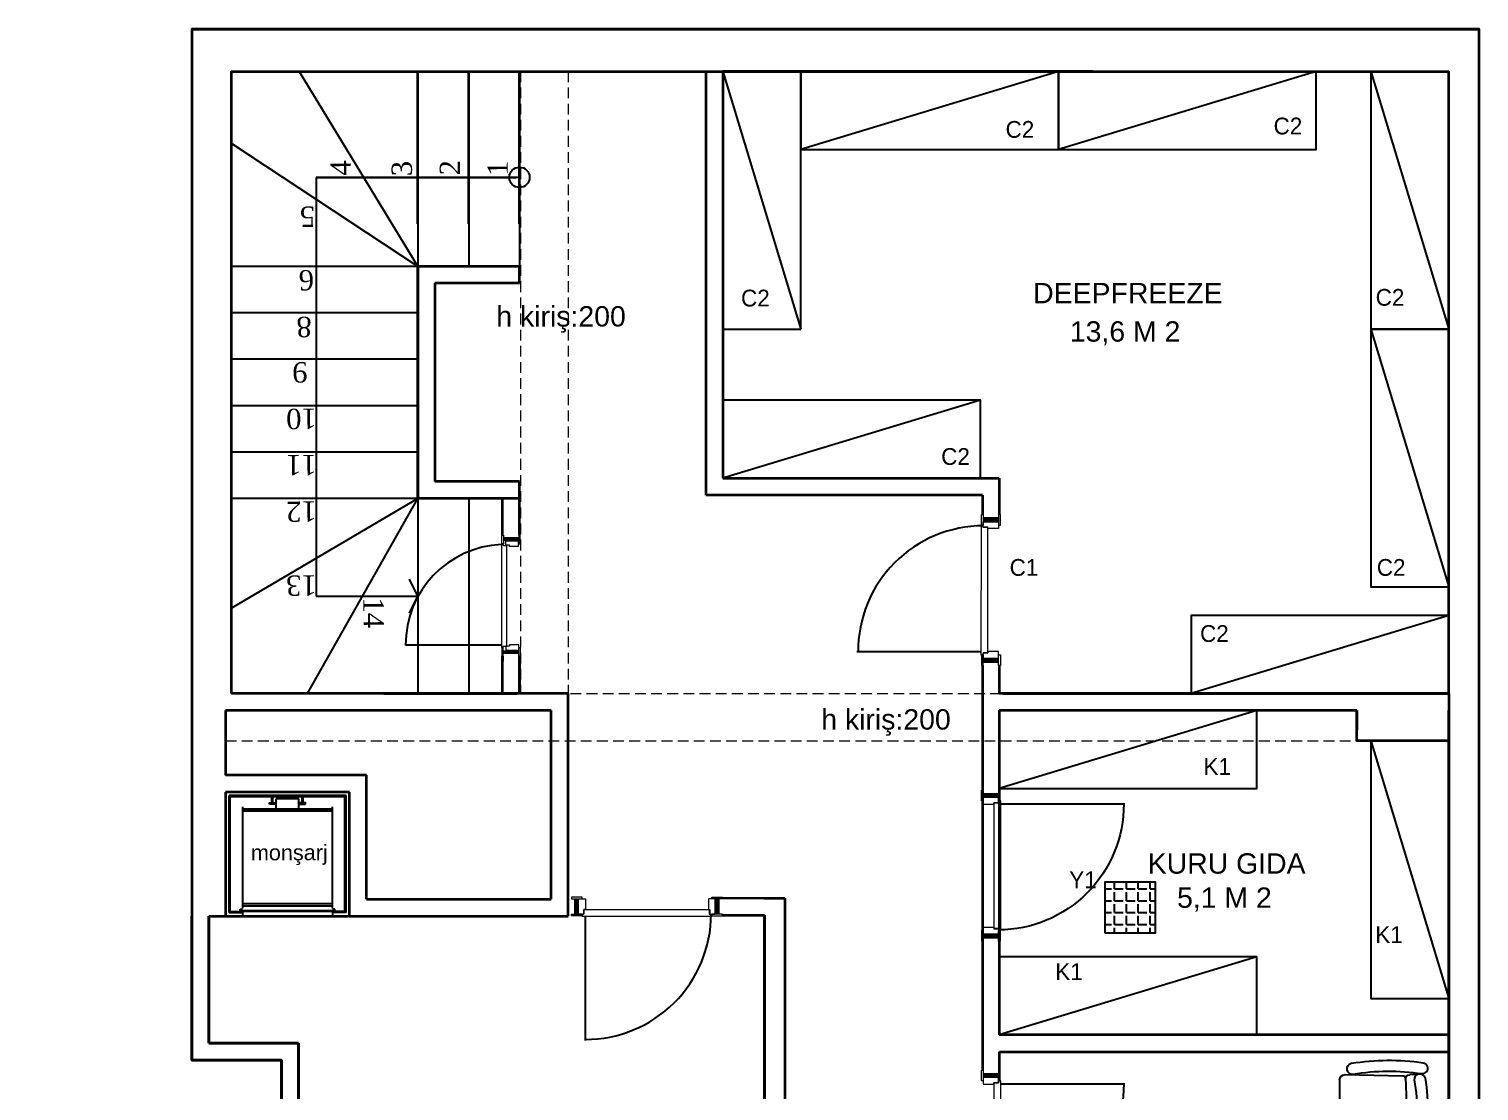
# Model space of a CAD drawing. Header units: millimetres. Extents: x 30084 to 42641, y -1284 to 1636.
# Drawn here: x 40068 to 40924, y 339 to 966 of the extents above; entities that cross this region are included whole.
import ezdxf

# ---------------------------------------------------------------- set-up
doc = ezdxf.new("R2010")
doc.units = ezdxf.units.MM
doc.linetypes.add('DASHED', pattern=[19.05, 12.7, -6.35])
doc.linetypes.add('DASHED2', pattern=[9.525, 6.35, -3.175])
for name, color, linetype, lineweight in [('1-kutu profil', 5, 'Continuous', 0), ('b_alçıpan', 36, 'Continuous', 15), ('b_gorunus arka', 17, 'Continuous', 20), ('b_görünüş', 44, 'Continuous', 25), ('b_mob kesit', 14, 'Continuous', 30), ('no3_duvar mevcut', 4, 'Continuous', 35), ('no3_kiriş izdüşüm', 172, 'DASHED', 15), ('no3_yazı detay', 152, 'Continuous', 0), ('T_alcipan', 32, 'Continuous', 15), ('t_tarama', 252, 'Continuous', 25), ('t_tefris ince', 34, 'Continuous', 15), ('t_ölçü', 40, 'Continuous', 25)]:
    doc.layers.add(name, color=color, linetype=linetype, lineweight=lineweight)
for name, color, linetype in [('PADIMCON', 2, 'Continuous'), ('S2000-002 Çizgi', 7, 'Continuous'), ('t_tefriş', 206, 'Continuous')]:
    doc.layers.add(name, color=color, linetype=linetype)
doc.styles.get("Standard").update_dxf_attribs({"font": 'arial.ttf'})
doc.styles.add('TAKSİM', font='GOTHIC.TTF', dxfattribs={"height": 20})

# ---------------------------------------------------------------- blocks, each defined once
blk = doc.blocks.new('K-BKLEME')
for p, q in [((-29.3, 50.3), (-29.8, 56.6)), ((28.5, 50.4), (29, 56.7)), ((-28.6, 45), (-29.6, 3.2)), ((29, 3.3), (27.8, 45)), ((-25.7, -0.8), (25, -0.7))]:
    blk.add_line(p, q)
for points in [[(-29.9, 8.9, -0.077504), (-30, 59.1, 1), (-37.6, 60.2, 0.077504), (-37.5, 7.7, 1)], [(-25.5, 53.8, -0.077504), (24.7, 53.9, 1), (25.9, 61.5, 0.077504), (-26.7, 61.4, 1)], [(29.3, 9, 0.077504), (29.2, 59.1, -1), (36.8, 60.3, -0.077504), (36.9, 7.8, -1)]]:
    blk.add_lwpolyline(points, format="xyb", close=True)
for centre, radius, start, end in [((-25.9, 50.6), 3.39, 184.6945, 272.6484), ((-26.4, 44.9), 2.26, 92.7197, 178.6168), ((-0.2, -519.6), 567.4, 87.4515, 92.6484), ((25.1, 50.6), 3.39, 267.5228, 355.4767), ((25.6, 45), 2.26, 1.5543, 87.4515), ((-25.7, 3.2), 3.95, 180.0856, 270.0856), ((25, 3.2), 3.95, 270.0856, 0.0856)]:
    blk.add_arc(centre, radius, start, end)
blk = doc.blocks.new('llllll')
at = {"layer": 'b_mob kesit'}
for p, q in [((7243.17, -4372.43), (7234.27, -4367.87)), ((7243.72, -4371.36), (7234.82, -4366.8)), ((7200.82, -4454.96), (7191.92, -4450.39)), ((7201.37, -4453.89), (7192.47, -4449.32))]:
    blk.add_line(p, q, dxfattribs=at)
at = {"layer": 'T_alcipan'}
blk.add_line((7201.37, -4453.89), (7192.47, -4449.32), dxfattribs=at)
at = {"layer": 't_tarama'}
blk.add_line((7205.1, -4449.9), (7277.48, -4487.04), dxfattribs=at)
blk.add_arc((7203.73, -4448.86), 82.29, 332.62671, 62.70128, dxfattribs=at)
at = {"layer": 't_tefris ince'}
for points in [[(7232.79, -4370.76), (7231.72, -4370.21), (7234.92, -4363.98), (7235.99, -4364.53)], [(7241.69, -4375.32), (7242.75, -4375.87), (7245.95, -4369.64), (7244.88, -4369.1)], [(7193.95, -4446.43), (7192.88, -4445.88), (7189.69, -4452.11), (7190.76, -4452.66)], [(7202.85, -4451), (7203.92, -4451.55), (7200.72, -4457.77), (7199.65, -4457.23)]]:
    blk.add_lwpolyline(points, close=True, dxfattribs=at)
for points in [[(7233.82, -4368.76), (7231.76, -4372.76), (7237.99, -4375.96), (7238.45, -4375.07), (7241.12, -4376.44), (7242.71, -4373.32), (7233.82, -4368.76)], [(7204.18, -4451.68), (7202.85, -4451), (7203.42, -4449.89), (7200.75, -4448.52), (7238.26, -4375.42)], [(7237.9, -4376.13), (7238.26, -4375.42), (7240.93, -4376.79), (7241.39, -4375.9), (7242.72, -4376.59), (7204.18, -4451.68), (7204.18, -4451.68)], [(7192.93, -4448.43), (7194.98, -4444.43), (7201.21, -4447.63), (7200.75, -4448.52), (7203.42, -4449.89), (7201.82, -4453), (7192.93, -4448.43)]]:
    blk.add_lwpolyline(points, dxfattribs=at)
blk = doc.blocks.new('monsarj')
at = {"layer": 'b_alçıpan'}
blk.add_line((-10985.8, -10368.25), (-10985.8, -10382.75), dxfattribs=at)
at = {"layer": 'b_gorunus arka'}
blk.add_line((-10916.67, -10404.63), (-10916.67, -10346.38), dxfattribs=at)
at = {"layer": 'b_görünüş'}
for p, q in [((-10916.67, -10335.5), (-10996.67, -10335.5)), ((-10996.67, -10335.5), (-10996.67, -10415.5)), ((-10916.67, -10346.38), (-10916.67, -10335.5)), ((-10918.85, -10337.68), (-10994.5, -10337.68)), ((-10994.5, -10337.68), (-10994.5, -10413.33)), ((-10919.57, -10338.4), (-10993.77, -10338.4)), ((-10993.77, -10338.4), (-10993.77, -10412.6)), ((-10919.57, -10344.93), (-10921.02, -10344.93)), ((-10921.02, -10344.93), (-10921.02, -10346.38)), ((-10920.3, -10405.35), (-10920.3, -10345.65)), ((-10919.57, -10338.4), (-10919.57, -10346.38)), ((-10918.85, -10337.68), (-10918.85, -10346.38)), ((-10921.75, -10346.38), (-10987.25, -10346.38)), ((-10985.8, -10346.38), (-10985.8, -10404.63)), ((-10984.35, -10346.38), (-10984.35, -10404.63)), ((-10924.65, -10404.63), (-10924.65, -10346.38)), ((-10923.2, -10404.63), (-10923.2, -10346.38)), ((-10919.57, -10346.38), (-10919.57, -10404.63)), ((-10919.57, -10346.38), (-10918.85, -10346.38)), ((-10918.85, -10346.38), (-10916.67, -10346.38)), ((-10990.69, -10365.35), (-10993.05, -10365.35)), ((-10990.69, -10366.08), (-10993.05, -10366.08)), ((-10985.8, -10368.25), (-10992.32, -10368.25)), ((-10992.32, -10368.25), (-10992.32, -10382.75)), ((-10990.51, -10365.54), (-10990.69, -10365.35)), ((-10990.51, -10365.9), (-10990.69, -10366.08)), ((-10989.79, -10365.54), (-10990.51, -10365.54)), ((-10989.79, -10365.9), (-10990.51, -10365.9)), ((-10985.8, -10382.75), (-10992.32, -10382.75)), ((-10990.69, -10384.93), (-10993.05, -10384.93)), ((-10990.69, -10385.65), (-10993.05, -10385.65)), ((-10990.51, -10385.11), (-10990.69, -10384.93)), ((-10990.51, -10385.47), (-10990.69, -10385.65)), ((-10989.79, -10385.11), (-10990.51, -10385.11)), ((-10989.79, -10385.47), (-10990.51, -10385.47)), ((-10987.25, -10404.63), (-10921.75, -10404.63)), ((-10921.02, -10406.08), (-10921.02, -10404.63)), ((-10919.57, -10406.08), (-10921.02, -10406.08)), ((-10919.57, -10404.63), (-10918.85, -10404.63)), ((-10919.57, -10412.6), (-10919.57, -10404.63)), ((-10918.85, -10404.63), (-10916.67, -10404.63)), ((-10918.85, -10413.33), (-10918.85, -10404.63)), ((-10918.85, -10404.63), (-10918.85, -10413.33)), ((-10916.67, -10404.63), (-10916.67, -10415.5)), ((-10916.67, -10404.63), (-10916.67, -10415.5)), ((-10916.67, -10415.5), (-10996.67, -10415.5)), ((-10918.85, -10413.33), (-10994.5, -10413.33)), ((-10919.57, -10412.6), (-10993.77, -10412.6))]:
    blk.add_line(p, q, dxfattribs=at)
for points in [[(-10989.06, -10363.9), (-10989.79, -10363.9), (-10989.79, -10367.53), (-10989.06, -10367.53)], [(-10989.06, -10387.1), (-10989.79, -10387.1), (-10989.79, -10383.48), (-10989.06, -10383.48)]]:
    blk.add_lwpolyline(points, close=True, dxfattribs=at)
at = {"layer": 'no3_yazı detay', "insert": (-10962.64, -10399.22), "char_height": 10, "attachment_point": 1, "rotation": 90.13708}
blk.add_mtext_dynamic_manual_height_columns('\\A1;monşarj', width=117.1387, gutter_width=12.5, heights=[0], dxfattribs=at)
blk = doc.blocks.new('kapıı')
at = {"color": 3}
blk.add_line((29650.98, 302.14), (29650.98, 299.14), dxfattribs=at)
at = {"layer": 'b_mob kesit'}
for p, q in [((29651.46, 371.63), (29660.59, 371.62)), ((29651.46, 370.77), (29660.59, 370.76)), ((29651.42, 304.84), (29660.55, 304.84)), ((29651.42, 303.98), (29660.55, 303.97))]:
    blk.add_line(p, q, dxfattribs=at)
at = {"layer": 'no3_duvar mevcut'}
for p, q in [((29650.98, 302.14), (29650.98, 302.14)), ((29650.98, 302.14), (29650.98, 299.14)), ((29650.98, 302.14), (29650.98, 299.14)), ((29660.98, 302.14), (29660.98, 299.14))]:
    blk.add_line(p, q, dxfattribs=at)
at = {"layer": 'T_alcipan'}
blk.add_line((29651.42, 304.84), (29660.12, 304.84), dxfattribs=at)
at = {"layer": 't_tarama'}
blk.add_line((29650.34, 308.63), (29593.81, 308.67), dxfattribs=at)
blk.add_arc((29652.93, 308.9), 59.12, 92.47129, 180.22314, dxfattribs=at)
at = {"layer": 't_tefris ince'}
for points in [[(29653.62, 366.66), (29653.62, 367.24), (29651.46, 367.24), (29651.46, 367.96), (29650.38, 367.96), (29650.34, 307.18), (29650.34, 307.18)], [(29660.16, 370.04), (29660.16, 366.8), (29655.12, 366.8), (29655.12, 367.52), (29652.96, 367.53), (29652.96, 370.05), (29660.16, 370.04)], [(29650.34, 307.18), (29651.42, 307.18), (29651.42, 308.08), (29653.58, 308.08), (29653.62, 367.24)], [(29660.55, 305.56), (29660.55, 308.8), (29655.08, 308.8), (29655.08, 308.08), (29652.92, 308.08), (29652.92, 305.56), (29660.55, 305.56)]]:
    blk.add_lwpolyline(points, dxfattribs=at)
for points in [[(29651.46, 368.43), (29650.59, 368.43), (29650.6, 373.47), (29651.46, 373.47)], [(29660.59, 368.42), (29661.45, 368.42), (29661.46, 373.46), (29660.59, 373.46)], [(29651.42, 307.18), (29650.55, 307.18), (29650.55, 302.14), (29651.42, 302.14)], [(29660.55, 307.18), (29661.42, 307.18), (29661.41, 302.14), (29660.55, 302.14)]]:
    blk.add_lwpolyline(points, close=True, dxfattribs=at)

msp = doc.modelspace()

# ---------------------------------------------------------------- hatches: boundary and pattern name
h = msp.add_hatch()
h.set_pattern_fill('ANGLE', color=256)
h.set_pattern_definition([(0, (32711.06, 3287.4974), (0, 6.985), [5.08, -1.905]), (90, (32711.06, 3287.4974), (-6.985, 4e-16), [5.08, -1.905])])
h.paths.add_polyline_path([(40733.04, 462.66), (40703.04, 462.66), (40703.04, 432.66), (40733.04, 432.66)])

# ---------------------------------------------------------------- linework, layer by layer
at = {"color": 3}
for p, q in [((40227.83, 940.85), (40297.83, 825.85)), ((40297.83, 940.85), (40297.83, 825.85)), ((40297.83, 940.85), (40297.83, 830.85)), ((40327.83, 940.85), (40327.83, 825.85)), ((40327.83, 940.85), (40327.83, 825.85)), ((40327.83, 940.85), (40327.83, 830.85)), ((40357.83, 940.85), (40357.83, 825.85)), ((40357.83, 940.85), (40357.83, 825.85)), ((40357.83, 940.85), (40357.83, 830.85)), ((40297.83, 825.85), (40187.83, 898.31)), ((40297.83, 825.85), (40187.83, 825.85)), ((40292.83, 825.85), (40187.83, 825.85)), ((40297.83, 798.45), (40187.83, 798.45)), ((40297.83, 771.05), (40187.83, 771.05)), ((40297.83, 743.65), (40187.83, 743.65)), ((40297.83, 716.25), (40187.83, 716.25)), ((40297.83, 688.85), (40187.83, 624.26)), ((40297.83, 688.85), (40187.83, 688.85)), ((40232.83, 573.85), (40297.83, 688.85)), ((40297.83, 688.85), (40297.83, 573.85)), ((40327.83, 688.85), (40327.83, 573.85)), ((40357.83, 667.25), (40357.83, 688.85)), ((40357.83, 667.25), (40357.83, 688.85)), ((40357.83, 573.85), (40357.83, 595.93)), ((40357.83, 573.85), (40357.83, 595.93))]:
    msp.add_line(p, q, dxfattribs=at)
msp.add_lwpolyline([(40703.04, 432.66), (40733.04, 432.66), (40733.04, 462.66), (40703.04, 462.66)], close=True)
at = {"layer": 'b_mob kesit'}
for p, q in [((40631.41, 677.2), (40640.41, 677.2)), ((40631.41, 676.12), (40640.41, 676.12)), ((40631.39, 593.72), (40640.39, 593.72)), ((40631.39, 592.64), (40640.39, 592.64))]:
    msp.add_line(p, q, dxfattribs=at)
at = {"layer": 'no3_duvar mevcut'}
for p, q in [((40164.44, 965.85), (40277.83, 965.85)), ((40164.44, 965.85), (40164.44, 442.61)), ((40277.83, 965.85), (40675.83, 965.85)), ((40675.83, 965.85), (40923.83, 965.85)), ((40187.83, 940.85), (40277.83, 940.85)), ((40187.83, 940.85), (40356.83, 940.85)), ((40187.83, 940.85), (40356.83, 940.85)), ((40277.83, 940.85), (40675.83, 940.85)), ((40297.83, 850.85), (40297.83, 940.85)), ((40297.83, 850.85), (40297.83, 940.85)), ((40327.83, 850.85), (40327.83, 940.85)), ((40327.83, 850.85), (40327.83, 940.85)), ((40357.83, 850.85), (40357.83, 940.85)), ((40357.83, 850.85), (40357.83, 940.85)), ((40467.83, 690.84), (40467.83, 940.85)), ((40695.82, 940.85), (40477.83, 940.85)), ((40477.83, 940.85), (40477.83, 700.84)), ((40675.83, 940.85), (40905.94, 940.85)), ((40905.94, 573.85), (40905.94, 940.85)), ((40297.83, 688.85), (40297.83, 825.85)), ((40357.83, 825.85), (40297.83, 825.85)), ((40297.83, 825.85), (40297.83, 688.85)), ((40357.83, 815.85), (40357.83, 825.85)), ((40357.83, 815.85), (40307.83, 815.85)), ((40307.83, 815.85), (40307.83, 698.85)), ((40357.83, 698.85), (40307.83, 698.85)), ((40357.83, 688.85), (40357.83, 698.85)), ((40477.83, 700.84), (40640.84, 700.84)), ((40624.49, 700.84), (40630.83, 700.84)), ((40640.84, 700.84), (40640.84, 679.5)), ((40357.83, 688.85), (40297.83, 688.85)), ((40347.83, 667.26), (40347.83, 688.85)), ((40357.83, 667.25), (40357.83, 688.85)), ((40630.84, 690.84), (40467.83, 690.84)), ((40630.82, 690.84), (40624.51, 690.84)), ((40630.84, 690.84), (40630.84, 679.49)), ((40347.83, 573.85), (40347.83, 595.93)), ((40357.83, 595.93), (40357.83, 573.85)), ((40357.83, 595.93), (40357.83, 573.85)), ((40357.83, 573.85), (40357.83, 595.93)), ((40630.84, 590.34), (40630.84, 580.34)), ((40640.84, 590.34), (40640.84, 573.85)), ((40277.83, 573.85), (40187.83, 573.85)), ((40386.44, 573.85), (40187.83, 573.85)), ((40277.83, 573.85), (40356.44, 573.85)), ((40386.44, 540.61), (40386.44, 573.85)), ((40643.08, 573.85), (40851.83, 573.85)), ((40677.94, 573.85), (40905.94, 573.85)), ((40923.83, -517.19), (40923.83, 580.35)), ((40376.44, 563.85), (40184.44, 563.85)), ((40184.44, 563.85), (40184.44, 525.61)), ((40376.44, 530.61), (40376.44, 563.85)), ((40851.83, 563.85), (40640.84, 563.85)), ((40640.84, 563.85), (40640.84, 372.53)), ((40851.83, 552.2), (40851.83, 563.85)), ((40851.83, 563.85), (40851.83, 552.2)), ((40851.83, 552.2), (40851.83, 563.85)), ((40905.94, 366.03), (40905.94, 563.85)), ((40905.94, 104.7), (40905.94, 558.7)), ((40905.94, 558.7), (40905.94, -77.8)), ((40386.44, 442.61), (40386.44, 540.61)), ((40905.94, 545.85), (40851.83, 545.85)), ((40376.44, 452.61), (40376.44, 530.61)), ((40267.44, 525.61), (40184.44, 525.61)), ((40267.44, 452.61), (40267.44, 525.61)), ((40257.44, 515.61), (40184.44, 515.61)), ((40184.44, 515.61), (40184.44, 442.61)), ((40257.44, 442.61), (40257.44, 515.61)), ((40267.44, 452.61), (40376.44, 452.61)), ((40477.55, 453.26), (40502.31, 453.15)), ((40502.31, 453.15), (40514.31, 453.15)), ((40514.31, 453.15), (40514.31, -329.15)), ((40164.44, 357.61), (40164.44, 442.61)), ((40174.44, 367.61), (40174.44, 442.61)), ((40174.44, 442.61), (40184.44, 442.61)), ((40174.44, 442.61), (40174.44, 367.61)), ((40184.44, 442.61), (40256.71, 442.61)), ((40257.44, 442.61), (40386.44, 442.61)), ((40477.55, 443.15), (40502.31, 443.15)), ((40502.31, 443.15), (40502.31, 257.85)), ((40502.31, 443.15), (40502.31, 257.85)), ((40502.31, 257.85), (40502.31, 442.61)), ((40630.84, 372.53), (40630.84, 362.53)), ((40905.94, 372.53), (40640.84, 372.53)), ((40227.44, 367.61), (40174.44, 367.61)), ((40174.44, 367.61), (40227.44, 367.61)), ((40227.44, 167.85), (40227.44, 367.61)), ((40227.44, 367.61), (40227.44, 167.85)), ((40630.84, 362.53), (40630.84, 351.68)), ((40640.91, 351.68), (40640.92, 362.53)), ((40640.92, 362.53), (40851.25, 362.53)), ((40640.92, 362.53), (40905.94, 362.53)), ((40217.44, 357.61), (40164.44, 357.61)), ((40217.44, 177.85), (40217.44, 357.61))]:
    msp.add_line(p, q, dxfattribs=at)
for points in [[(40068.44, -523.15), (40514.31, -523.15), (40514.31, -517.19), (40923.83, -517.19), (40923.83, 580.35), (40923.83, 965.85), (40164.44, 965.85), (40164.44, 357.61), (40217.44, 357.61), (40217.44, 177.85), (40208.44, 177.85), (40208.44, -50.15), (40168.44, -50.15), (40168.44, -201.15), (40068.44, -201.15), (40068.44, -523.15)], [(40187.83, 573.85), (40187.83, 940.85), (40356.83, 940.85)], [(40630.84, 580.35), (40630.84, 362.53)], [(40905.94, 573.85), (40640.84, 573.85)], [(40851.83, 573.85), (40905.94, 573.85), (40905.94, 545.85), (40851.83, 545.85), (40851.83, 563.85)], [(40640.92, 362.53), (40906.22, 362.53)]]:
    msp.add_lwpolyline(points, dxfattribs=at)
at = {"layer": 'no3_kiriş izdüşüm', "linetype": 'DASHED2'}
for points in [[(40358.44, 940.85), (40358.44, 573.85)], [(40386.44, 940.84), (40386.44, 573.85)], [(40187.83, 573.85), (40905.94, 573.85)], [(40184.44, 545.85), (40905.94, 545.85)]]:
    msp.add_lwpolyline(points, dxfattribs=at)
at = {"layer": 'PADIMCON'}
for p, q in [((40237.83, 878.35), (40355.9, 878.35)), ((40355.9, 878.35), (40237.83, 878.35)), ((40237.83, 878.35), (40237.83, 631.35)), ((40267.83, 878.35), (40355.9, 878.35)), ((40357.83, 878.35), (40267.83, 878.35)), ((40327.83, 878.35), (40349.83, 878.35)), ((40297.83, 631.35), (40292.83, 641.35)), ((40237.83, 631.35), (40297.83, 631.35)), ((40292.83, 621.35), (40297.83, 631.35))]:
    msp.add_line(p, q, dxfattribs=at)
msp.add_circle((40357.76, 878.35), 6, dxfattribs=at)
at = {"layer": 'S2000-002 Çizgi'}
for p, q in [((40477.83, 940.85), (40523.83, 788.85)), ((40675.83, 940.85), (40523.83, 894.85)), ((40827.83, 940.85), (40675.83, 894.85)), ((40859.94, 940.85), (40905.94, 788.85)), ((40859.94, 788.85), (40905.94, 636.85)), ((40629.83, 746.84), (40477.83, 700.84)), ((40905.94, 619.85), (40753.94, 573.85)), ((40792.84, 563.85), (40640.84, 517.85)), ((40859.94, 545.85), (40905.94, 393.85)), ((40792.84, 418.53), (40640.84, 372.53))]:
    msp.add_line(p, q, dxfattribs=at)
for points in [[(40523.83, 788.85), (40523.83, 940.85), (40477.83, 940.85), (40477.83, 788.85)], [(40523.83, 894.85), (40675.83, 894.85), (40675.83, 940.85), (40523.83, 940.85)], [(40675.83, 894.85), (40827.83, 894.85), (40827.83, 940.85), (40675.83, 940.85)], [(40905.94, 788.85), (40905.94, 940.85), (40859.94, 940.85), (40859.94, 788.85)], [(40905.94, 636.85), (40905.94, 788.85), (40859.94, 788.85), (40859.94, 636.85)], [(40477.83, 700.84), (40629.83, 700.84), (40629.83, 746.84), (40477.83, 746.84)], [(40753.94, 573.85), (40905.94, 573.85), (40905.94, 619.85), (40753.94, 619.85)], [(40640.84, 517.85), (40792.84, 517.85), (40792.84, 563.85), (40640.84, 563.85)], [(40905.94, 393.85), (40905.94, 545.85), (40859.94, 545.85), (40859.94, 393.85)], [(40640.84, 372.53), (40792.84, 372.53), (40792.84, 418.53), (40640.84, 418.53)]]:
    msp.add_lwpolyline(points, close=True, dxfattribs=at)
at = {"layer": 'T_alcipan'}
msp.add_line((40631.39, 593.72), (40640.39, 593.72), dxfattribs=at)
at = {"layer": 't_tarama'}
msp.add_line((40630.04, 598.45), (40556.82, 598.48), dxfattribs=at)
msp.add_arc((40631.56, 598.72), 74.06, 90.11328, 180.18785, dxfattribs=at)
at = {"layer": 't_tefris ince'}
for points in [[(40631.41, 673.2), (40630.33, 673.2), (40630.33, 679.5), (40631.41, 679.5)], [(40640.41, 673.19), (40641.49, 673.19), (40641.49, 679.49), (40640.41, 679.49)], [(40631.39, 596.65), (40630.31, 596.65), (40630.3, 590.35), (40631.38, 590.35)], [(40640.39, 596.64), (40641.47, 596.64), (40641.46, 590.34), (40640.38, 590.34)]]:
    msp.add_lwpolyline(points, close=True, dxfattribs=at)
for points in [[(40634.11, 670.99), (40634.11, 671.71), (40631.41, 671.71), (40631.41, 672.61), (40630.06, 672.61), (40630.04, 596.65), (40630.04, 596.65)], [(40630.04, 596.65), (40631.39, 596.65), (40631.39, 597.77), (40634.09, 597.77), (40634.11, 671.71)], [(40640.41, 675.22), (40640.41, 671.17), (40634.11, 671.17), (40634.11, 672.07), (40631.41, 672.07), (40631.41, 675.22), (40640.41, 675.22)], [(40640.39, 594.62), (40640.39, 598.67), (40634.09, 598.67), (40634.09, 597.77), (40631.39, 597.77), (40631.39, 594.62), (40640.39, 594.62)]]:
    msp.add_lwpolyline(points, dxfattribs=at)

# ---------------------------------------------------------------- block references
at = {"layer": '1-kutu profil', "yscale": 0.9000000000000004, "zscale": 0.9000000000000004}
for p, xscale, rotation in [((33043.73, -91.14), -0.9000000000000004, 152.8145633047915), ((40996.37, 8040.33), 0.9000000000000004, 297.1854366952085), ((33043.73, -256.29), -0.9000000000000004, 152.8145633047915)]:
    msp.add_blockref('llllll', p, dxfattribs=dict(at, xscale=xscale, rotation=rotation))
at = {"layer": 'no3_duvar mevcut'}
msp.add_blockref('kapıı', (10696.8, 293.79), dxfattribs=at)
at = {"layer": 't_tefriş', "xscale": -0.8099999999976718, "yscale": 0.8099999999976718, "zscale": 0.8099999999976718, "rotation": 270.4769320474551}
msp.add_blockref('K-BKLEME', (40842.38, 325.59, 0), dxfattribs=at)
at = {"layer": 't_ölçü', "color": 7, "xscale": 0.9127641599999999, "yscale": 0.9127641599999999, "zscale": 0.9127641599999999, "rotation": 270}
msp.add_blockref('monsarj', (49691.34, -9521.74), dxfattribs=at)

# ---------------------------------------------------------------- texts
at = {"style": 'TAKSİM'}
for s, p in [('C2', (40644.55, 901.67, 0)), ('C2', (40802.66, 903.68, 0)), ('C2', (40862.87, 802.61, 0)), ('C2', (40488.49, 802.17, 0)), ('C2', (40606.57, 708.72, 0)), ('C1', (40646.92, 643.28, 0)), ('C2', (40863.54, 643.28, 0)), ('C2', (40759.26, 604.29, 0)), ('K1', (40761.31, 525.84, 0)), ('Y1', (40682.11, 459.03, 0)), ('K1', (40862.64, 426.68, 0)), ('K1', (40673.85, 404.84, 0))]:
    msp.add_text(s, height=9.9, dxfattribs=at).set_placement(p)
at = {"linetype": 'ByBlock', "char_height": 12, "attachment_point": 5}
for s, insert, rotation in [('{\\fTimes New Roman|b0|i0|c162|p18;4}', (40252.21, 883.83), 90.46262), ('{\\fTimes New Roman|b0|i0|c162|p18;3}', (40288.41, 883.52), 90.46262), ('{\\fTimes New Roman|b0|i0|c162|p18;2}', (40316.72, 884), 90.46262), ('{\\fTimes New Roman|b0|i0|c162|p18;1}', (40344.89, 883.68), 90.46262), ('{\\fTimes New Roman|b0|i0|c162|p18;5}', (40232.76, 855.19), 180.46262), ('{\\fTimes New Roman|b0|i0|c162|p18;6}', (40232.12, 817.68), 180.46262), ('{\\fTimes New Roman|b0|i0|c162|p18;8}', (40230.7, 790.12), 180.46262), ('{\\fTimes New Roman|b0|i0|c162|p18;9}', (40228.26, 763.34), 180.46262), ('{\\fTimes New Roman|b0|i0|c162|p18;10}', (40229.19, 735.94), 180.46262), ('{\\fTimes New Roman|b0|i0|c162|p18;11}', (40229.19, 708.54), 180.46262), ('{\\fTimes New Roman|b0|i0|c162|p18;12}', (40229.19, 681.14), 180.46262), ('{\\fTimes New Roman|b0|i0|c162|p18;13}', (40229.15, 637.58), 180.46262), ('{\\fTimes New Roman|b0|i0|c162|p18;14}', (40271.72, 621.57), 270.46262)]:
    msp.add_mtext(s, dxfattribs=dict(at, insert=insert, rotation=rotation))
at = {"layer": 't_ölçü', "color": 7, "char_height": 12, "width": 149.2145, "attachment_point": 3}
for s, insert in [('DEEPFREEZE', (40772.58, 816.06)), ('h kiriş:200', (40420.51, 802.35)), ('13,6 M 2', (40747.67, 793.44)), ('h kiriş:200', (40612.2, 564.59)), ('KURU GIDA', (40821.52, 479.58)), ('5,1 M 2', (40801.6, 459.45))]:
    msp.add_mtext(s, dxfattribs=dict(at, insert=insert))

doc.saveas('drawing.dxf')
